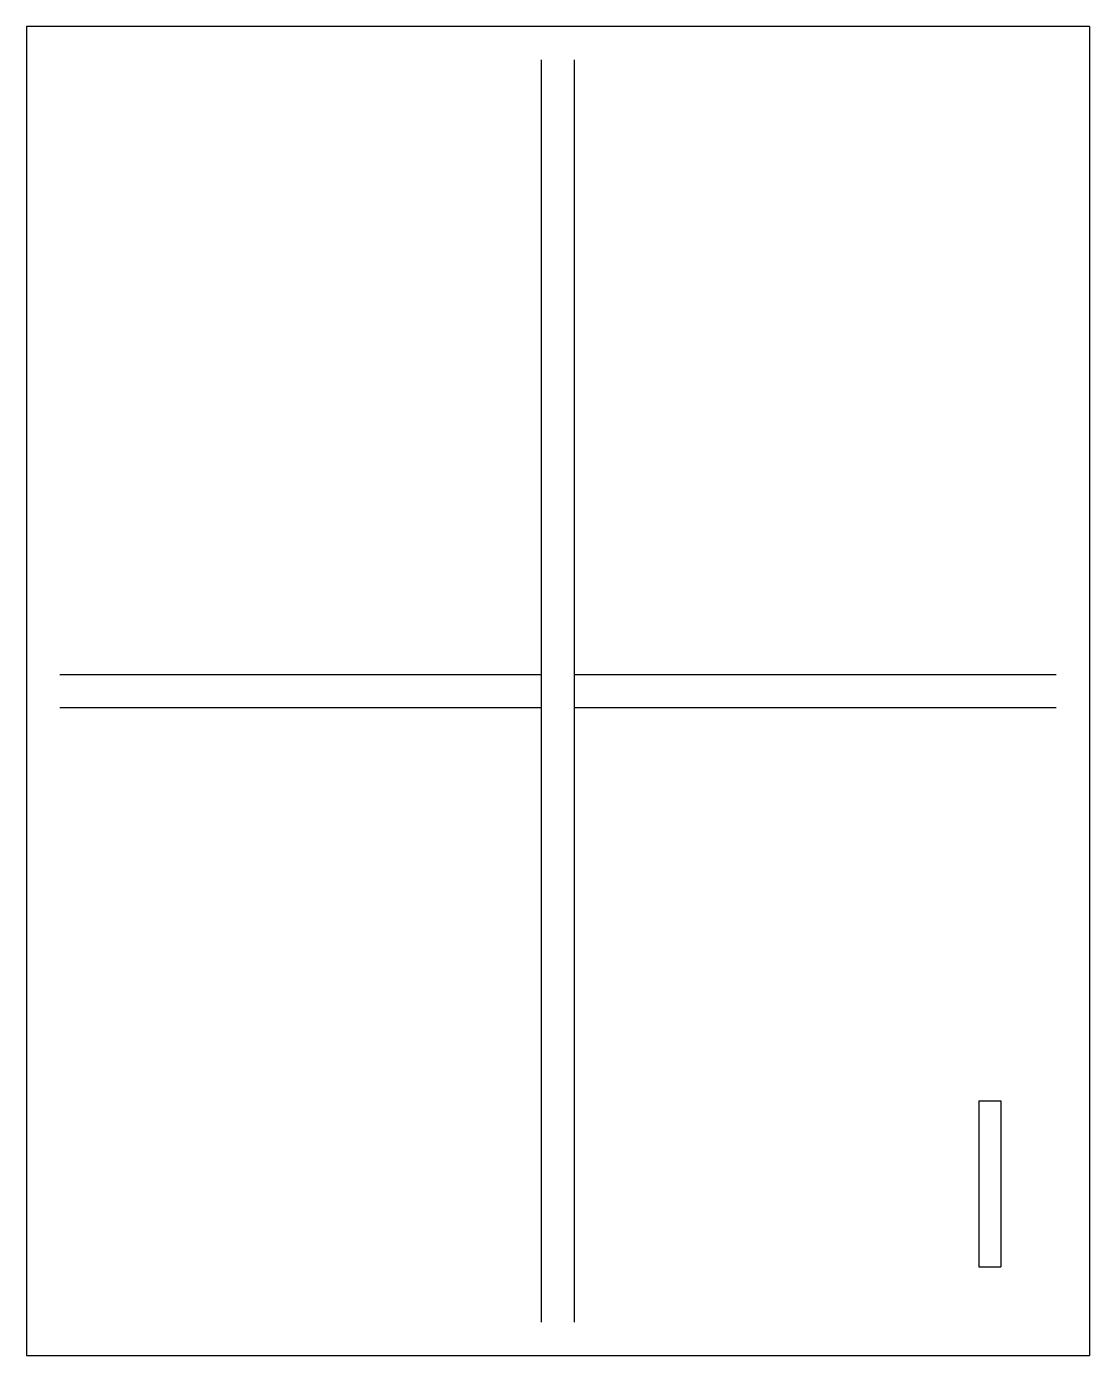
# Model space of a CAD drawing. Extents: x 0 to 24, y 54 to 84.
import ezdxf

# ---------------------------------------------------------------- set-up
doc = ezdxf.new("R2010")
doc.units = 0
doc.header["$LTSCALE"] = 3
doc.linetypes.add('HIDDEN', pattern=[0])
doc.layers.get('0').update_dxf_attribs({"linetype": 'CONTINUOUS'})
doc.layers.add('HID', color=7, linetype='HIDDEN')

msp = doc.modelspace()

# ---------------------------------------------------------------- linework, layer by layer
at = {"color": 0}
for p, q in [((24, 84), (0, 84)), ((0, 84), (0, 54)), ((24, 84), (24, 54)), ((21.5, 59.75), (21.5, 56)), ((21.5, 59.75), (22, 59.75)), ((22, 59.75), (22, 56)), ((21.5, 56), (22, 56)), ((0, 54), (24, 54))]:
    msp.add_line(p, q, dxfattribs=at)
at = {"layer": 'HID', "color": 0}
for p, q in [((11.625, 54.75), (11.625, 83.25)), ((12.375, 54.75), (12.375, 83.25)), ((0.75, 69.375), (11.625, 69.375)), ((12.375, 69.375), (23.25, 69.375)), ((0.75, 68.625), (11.625, 68.625)), ((12.375, 68.625), (23.25, 68.625))]:
    msp.add_line(p, q, dxfattribs=at)

doc.saveas('drawing.dxf')
